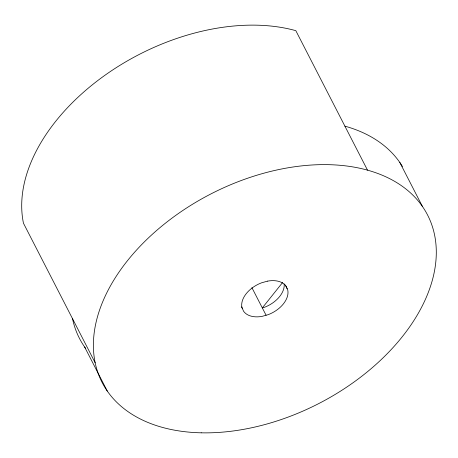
<?xml version="1.0" encoding="UTF-8"?>
<svg xmlns="http://www.w3.org/2000/svg" width="458" height="458" viewBox="0 0 458 458"><rect width="100%" height="100%" fill="white"/><g stroke="black" fill="none" stroke-linecap="round" stroke-linejoin="round"><path stroke-width="0.69" d="M282.557 282.557L262.314 307.908L264.38 307.329A24.721 15.921 -27.2 0 0 284.178 283.971M399.8 162.435L422.419 206.444M367.511 170.147L295.822 30.663A183.005 117.878 -27.2 0 0 105.58 74.82A183.005 117.878 -27.2 0 0 23.461 223.223L95.144 362.713M285.323 285.128L287.206 288.798M251.911 287.664L266.087 315.247M241.538 306.86L242.477 308.692M84.656 347.038L107.269 391.046M85.446 348.154A183.005 117.878 -27.2 0 1 72.53 318.705M344.897 126.145A183.005 117.878 -27.2 0 1 402.462 166.54M267.581 281.126L261.535 282.821A24.721 15.921 -27.2 0 0 241.921 307.387L243.559 311.211A24.721 15.921 -27.2 0 0 262.108 316.364L268.153 314.669A24.721 15.921 -27.2 0 0 287.767 290.103L286.13 286.273A24.721 15.921 -27.2 0 0 267.581 281.126M201.217 432.821A183.005 117.878 -27.2 0 0 434.539 234.777A183.005 117.878 -27.2 0 0 158.777 228.634A183.005 117.878 -27.2 0 0 201.217 432.821"/></g></svg>
